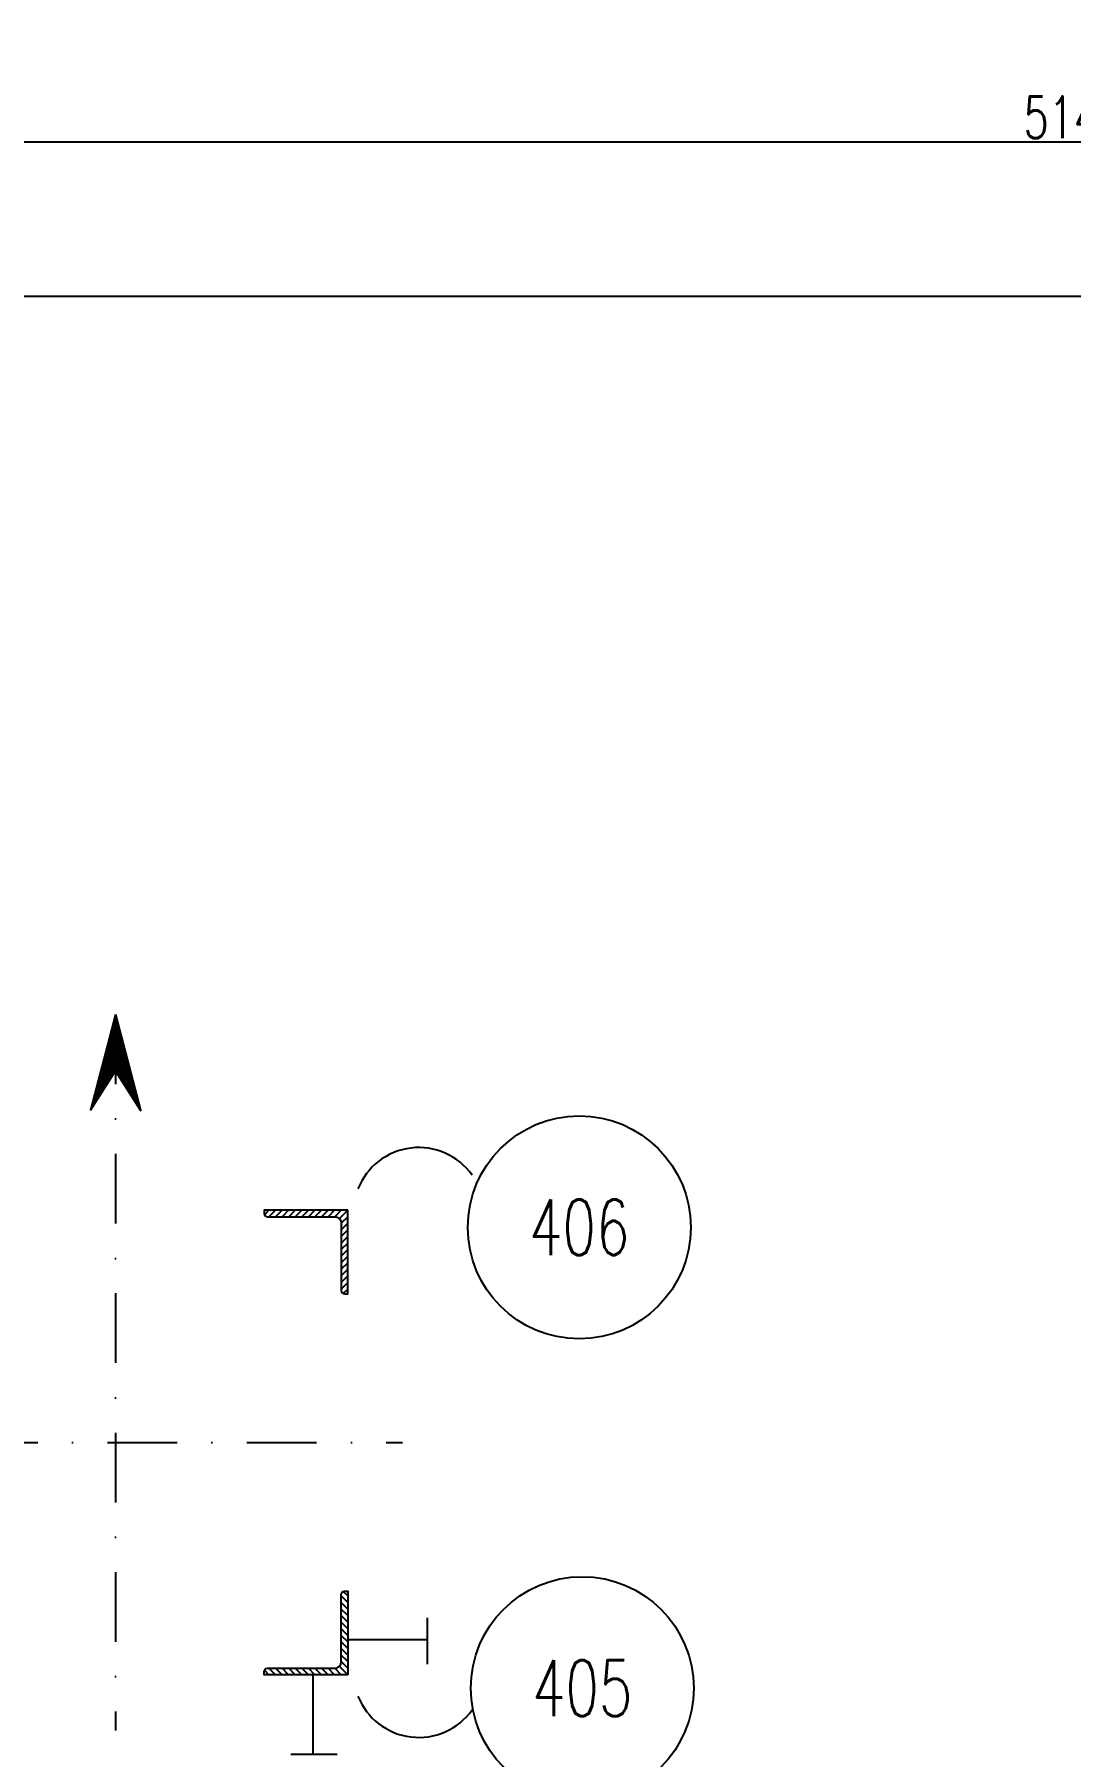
# Model space of a CAD drawing. Extents: x 533388 to 549608, y -33951 to -22449.
# Drawn here: x 542842 to 544329, y -32579 to -30107 of the extents above; entities that cross this region are included whole.
import ezdxf
from ezdxf.enums import TextEntityAlignment as Align

# ---------------------------------------------------------------- set-up
doc = ezdxf.new("R2010")
doc.units = 0
doc.header["$LTSCALE"] = 200
doc.header["$MEASUREMENT"] = 0
doc.linetypes.add('DASHDOT', pattern=[1, 0.5, -0.25, 0, -0.25])
doc.layers.get('0').update_dxf_attribs({"linetype": 'CONTINUOUS'})
for name, color, linetype in [('BOLLINI_1', 7, 'CONTINUOUS'), ('LM', 7, 'CONTINUOUS'), ('LS', 7, 'CONTINUOUS'), ('MZ', 6, 'DASHDOT')]:
    doc.layers.add(name, color=color, linetype=linetype)
doc.styles.add('RQL', font='ROMANS8.SHX', dxfattribs={"width": 0.7})
doc.styles.add('RS', font='ROMANS8.shx', dxfattribs={"width": 0.7})
doc.dimstyles.new('TRATTO', dxfattribs={"dimscale": 0, "dimtxt": 60, "dimasz": 40, "dimexe": 0, "dimexo": 0, "dimgap": 5, "dimtad": 1, "dimrnd": 0.5, "dimdsep": 46, "dimtxsty": 'RS', "dimblk1": 'OBLIQUE', "dimblk2": 'OBLIQUE', "dimsah": 1, "dimcen": 0.09, "dimclrd": 2, "dimclre": 2, "dimclrt": 7, "dimadec": 0, "dimazin": 0, "dimtfac": 1, "dimtix": 1, "dimtmove": 2, "dimatfit": 3, "dimfxl": 1, "dimtolj": 1, "dimtzin": 0, "dimarcsym": 0})

# ---------------------------------------------------------------- blocks, each defined once
blk = doc.blocks.new('*X18')
at = {"color": 0}
for p, q in [((117084.5, -38783), (117089.4, -38778.2)), ((117084.5, -38790.1), (117091.5, -38783.1)), ((117084.5, -38797.2), (117091.5, -38790.2)), ((117084.5, -38804.3), (117091.5, -38797.3)), ((117084.5, -38811.3), (117091.5, -38804.3)), ((117084.5, -38818.4), (117091.5, -38811.4)), ((117084.5, -38825.5), (117091.5, -38818.5)), ((117084.5, -38832.5), (117091.5, -38825.5)), ((117084.5, -38839.6), (117091.5, -38832.6)), ((117084.5, -38846.7), (117091.5, -38839.7)), ((117084.5, -38853.8), (117091.5, -38846.8)), ((117084.5, -38860.8), (117091.5, -38853.8)), ((117084.5, -38867.9), (117093.6, -38858.8)), ((117091.6, -38867.9), (117098.6, -38860.9)), ((117098.7, -38867.9), (117105.7, -38860.9)), ((117105.7, -38867.9), (117112.7, -38860.9)), ((117112.8, -38867.9), (117119.8, -38860.9)), ((117119.9, -38867.9), (117126.9, -38860.9)), ((117126.9, -38867.9), (117133.9, -38860.9)), ((117134, -38867.9), (117141, -38860.9)), ((117141.1, -38867.9), (117148.1, -38860.9)), ((117148.2, -38867.9), (117155.2, -38860.9)), ((117155.2, -38867.9), (117162.2, -38860.9)), ((117162.3, -38867.9), (117169.3, -38860.9)), ((117169.4, -38867.9), (117174.2, -38863))]:
    blk.add_line(p, q, dxfattribs=at)
blk = doc.blocks.new('xxx')
blk.add_circle((0, 0), 8)
at = {"color": 3, "style": 'RQL', "width": 0.7}
blk.add_attdef('POS', text='', height=4, dxfattribs=at).set_placement((0, 0), align=Align.MIDDLE)
at = {"color": 3, "style": 'RQL', "width": 0.7, "flags": 1}
blk.add_attdef('POS1', (-0.39, -5.42), '', height=2, dxfattribs=at)
at = {"style": 'RQL', "width": 0.7, "flags": 1}
blk.add_attdef('TIPO', (-0.39, -8.66), '', height=2, dxfattribs=at)
blk = doc.blocks.new('_OBLIQUE')
at = {"color": 0, "linetype": 'ByBlock'}
blk.add_line((-0.5, -0.5), (0.5, 0.5), dxfattribs=at)
blk = doc.blocks.new('*D21')
at = {"layer": 'LS', "color": 2, "lineweight": -2, "transparency": 16777216}
for p, q in [((541790, -29773.9), (541790, -30261.3)), ((546931.5, -29773.9), (546931.5, -30261.3)), ((541790, -30261.3), (546931.5, -30261.3))]:
    blk.add_line(p, q, dxfattribs=at)
at = {"layer": 'LS', "color": 2, "lineweight": -2, "transparency": 16777216, "xscale": 40, "yscale": 40, "zscale": 40, "rotation": 180}
blk.add_blockref('_OBLIQUE', (541790, -30261.3), dxfattribs=at)
at = {"layer": 'LS', "color": 2, "lineweight": -2, "transparency": 16777216, "xscale": 40, "yscale": 40, "zscale": 40}
blk.add_blockref('_OBLIQUE', (546931.5, -30261.3), dxfattribs=at)
at = {"layer": 'LS', "color": 7, "transparency": 16777216, "insert": (544360.8, -30226.3), "char_height": 60, "attachment_point": 5, "style": 'RS'}
blk.add_mtext('\\A1;5141.5', dxfattribs=at)
blk = doc.blocks.new('*D118')
at = {"layer": 'LS', "color": 2, "lineweight": -2, "transparency": 16777216}
for p, q in [((534290, -30261.3), (534290, -30483.6)), ((546931.5, -30261.3), (546931.5, -30483.6)), ((546931.5, -30483.6), (534290, -30483.6))]:
    blk.add_line(p, q, dxfattribs=at)
at = {"layer": 'LS', "color": 2, "lineweight": -2, "transparency": 16777216, "xscale": 40, "yscale": 40, "zscale": 40, "rotation": 180}
blk.add_blockref('_OBLIQUE', (534290, -30483.6), dxfattribs=at)
at = {"layer": 'LS', "color": 2, "lineweight": -2, "transparency": 16777216, "xscale": 40, "yscale": 40, "zscale": 40}
blk.add_blockref('_OBLIQUE', (546931.5, -30483.6), dxfattribs=at)
at = {"layer": 'LS', "color": 7, "transparency": 16777216, "insert": (540610.8, -30445.7), "char_height": 60, "attachment_point": 5, "style": 'RS'}
blk.add_mtext('\\A1;12641 SUR TRUSQ. 75', dxfattribs=at)

msp = doc.modelspace()

# ---------------------------------------------------------------- linework, layer by layer
at = {"layer": 'LM'}
for p, q in [((543291.895, -32411.033), (543406.488, -32411.033)), ((543241.554, -32461.374), (543241.554, -32575.966))]:
    msp.add_line(p, q, dxfattribs=at)
at = {"layer": 'LS', "color": 6}
for p, q in [((542958.579, -31513.709), (542922.693, -31651.002)), ((542958.579, -31523.832), (542927.179, -31643.964)), ((542958.579, -31533.955), (542931.664, -31636.925)), ((542958.579, -31513.709), (542994.466, -31651.002)), ((542958.579, -31523.832), (542989.98, -31643.964)), ((542958.579, -31533.955), (542985.494, -31636.925)), ((542958.579, -31544.078), (542936.15, -31629.886)), ((542958.579, -31554.201), (542940.636, -31622.847)), ((542958.579, -31544.078), (542981.008, -31629.886)), ((542958.579, -31554.201), (542976.523, -31622.847)), ((542958.579, -31564.324), (542945.122, -31615.809)), ((542958.579, -31574.447), (542949.608, -31608.77)), ((542958.579, -31584.57), (542954.094, -31601.731)), ((542958.579, -31584.57), (542954.094, -31601.731)), ((542958.579, -31564.324), (542972.037, -31615.809)), ((542958.579, -31574.447), (542967.551, -31608.77)), ((542958.579, -31584.57), (542963.065, -31601.731)), ((542958.579, -31584.57), (542963.065, -31601.731)), ((542922.693, -31651.002), (542958.579, -31594.693)), ((542994.466, -31651.002), (542958.579, -31594.693)), ((542995.319, -31652.341), (542958.579, -31594.693))]:
    msp.add_line(p, q, dxfattribs=at)
at = {"layer": 'LS', "color": 0}
for p, q in [((543406.488, -32446.354), (543406.488, -32379.868)), ((543276.875, -32575.966), (543210.389, -32575.966))]:
    msp.add_line(p, q, dxfattribs=at)
at = {"layer": 'LS', "color": 6}
for points in [[(543291.913, -31794.743), (543171.913, -31794.743), (543171.913, -31799.409, 0.41421356), (543176.579, -31804.076), (543273.246, -31804.076, -0.41421356), (543282.579, -31813.409), (543282.579, -31910.076, 0.41421356), (543287.246, -31914.743), (543291.913, -31914.743)], [(543291.913, -32461.374), (543171.913, -32461.374), (543171.913, -32456.707, -0.41421356), (543176.579, -32452.04), (543273.246, -32452.04, 0.41421356), (543282.579, -32442.707), (543282.579, -32346.04, -0.41421356), (543287.246, -32341.374), (543291.913, -32341.374)]]:
    msp.add_lwpolyline(points, format="xyb", close=True, dxfattribs=at)
for centre, start, end in [((543393.829, -31798.621), 35.406524, 158.449598), ((543393.829, -32457.496), 201.550402, 324.593476)]:
    msp.add_arc(centre, 93.834, start, end, dxfattribs=at)
at = {"layer": 'MZ'}
for p, q in [((542958.579, -31513.709), (542958.579, -32541.556)), ((542546.782, -32128.058), (543370.377, -32128.058))]:
    msp.add_line(p, q, dxfattribs=at)

# ---------------------------------------------------------------- block references
at = {"layer": 'BOLLINI_1', "xscale": 19.99950000006855, "yscale": 19.99950000006855, "zscale": 19.99950000006855}
for p, values in [((543624.15, -31819.328), {'POS': '406'}), ((543628.415, -32480.652), {'POS': '405'})]:
    msp.add_blockref('xxx', p, dxfattribs=at).add_auto_attribs(values)
at = {"layer": 'LS', "color": 6, "xscale": 1.333333333333, "yscale": 1.333333333333, "zscale": 1.333333333333, "rotation": 180}
msp.add_blockref('*X18', (699404.581, -83618.591), dxfattribs=at)
at = {"layer": 'LS', "color": 6, "xscale": -1.333333333333, "yscale": 1.333333333333, "zscale": 1.333333333333}
msp.add_blockref('*X18', (699404.581, 19362.474), dxfattribs=at)

# ---------------------------------------------------------------- dimensions: what is measured, and where the dimension line sits
at = {"layer": 'LS'}
dim = msp.add_linear_dim(base=(546931.528, -30261.345), p1=(541789.989, -29773.909), p2=(546931.528, -29773.909), dimstyle='TRATTO', override={"dimscale": 1}, dxfattribs=at)
dim.commit()
dim.dimension.update_dxf_attribs({"geometry": '*D21', "text_midpoint": (544360.758, -30226.345)})
dim = msp.add_linear_dim(base=(534289.991, -30483.6), p1=(546931.528, -30261.345), p2=(534289.991, -30261.345), text='12641 SUR TRUSQ. 75', dimstyle='TRATTO', override={"dimscale": 1}, dxfattribs=at)
dim.commit()
dim.dimension.update_dxf_attribs({"geometry": '*D118', "text_midpoint": (540610.76, -30445.743)})

doc.saveas('drawing.dxf')
